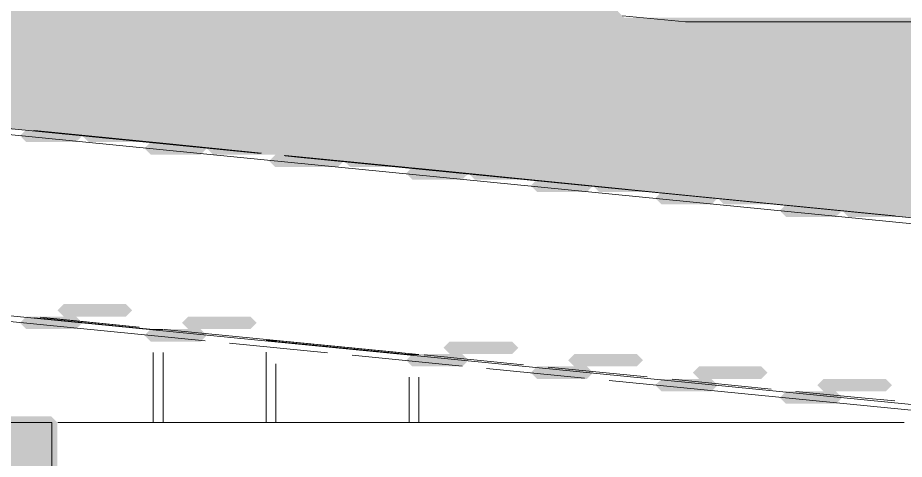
# Model space of a CAD drawing. Header units: millimetres. Extents: x 0 to 84100, y 0 to 59400.
# Drawn here: x 26743 to 27455, y 49362 to 49716 of the extents above; entities that cross this region are included whole.
import ezdxf

# ---------------------------------------------------------------- set-up
doc = ezdxf.new("R2010")
doc.units = ezdxf.units.MM
doc.layers.add('10_見えがかり', color=7, linetype='Continuous', lineweight=13)

msp = doc.modelspace()

# ---------------------------------------------------------------- hatches: boundary and pattern name
at = {"layer": '10_見えがかり', "true_color": 0xbdbdbd}
msp.add_hatch(color=8, dxfattribs=at).paths.add_polyline_path([(21044.92, 50331.57), (21049.92, 50326.57), (21069.92, 50326.57), (21079.92, 50316.57), (21429.92, 50316.57), (21434.92, 50311.57), (21434.92, 50291.57), (21439.92, 50286.57), (21819.92, 50286.57), (21824.92, 50281.57), (21824.92, 50271.57), (21814.92, 50261.57), (21814.92, 50251.57), (21819.92, 50246.57), (22199.92, 50246.57), (22204.92, 50241.57), (22204.92, 50211.57), (22209.92, 50206.57), (22589.92, 50206.57), (22594.92, 50201.57), (22594.92, 50181.57), (22609.92, 50166.57), (22979.92, 50166.57), (22984.92, 50161.57), (22974.92, 50151.57), (22974.92, 50141.57), (22979.92, 50136.57), (23009.92, 50136.57), (23019.92, 50126.57), (23359.92, 50126.57), (23364.92, 50121.57), (23364.92, 50101.57), (23369.92, 50096.57), (23749.92, 50096.57), (23754.92, 50091.57), (23754.92, 50061.57), (23759.92, 50056.57), (24129.92, 50056.57), (24134.92, 50051.57), (24134.92, 50021.57), (24139.92, 50016.57), (24519.92, 50016.57), (24524.92, 50011.57), (24524.92, 49991.57), (24529.92, 49986.57), (24539.92, 49986.57), (24549.92, 49976.57), (24909.92, 49976.57), (24914.92, 49971.57), (24914.92, 49951.57), (24919.92, 49946.57), (24949.92, 49946.57), (24959.92, 49936.57), (25289.92, 49936.57), (25294.92, 49931.57), (25294.92, 49911.57), (25299.92, 49906.57), (25679.92, 49906.57), (25684.92, 49901.57), (25684.92, 49871.57), (25689.92, 49866.57), (26069.92, 49866.57), (26074.92, 49861.57), (26074.92, 49831.57), (26079.92, 49826.57), (26449.92, 49826.57), (26454.92, 49821.57), (26454.92, 49801.57), (26459.92, 49796.57), (26469.92, 49796.57), (26479.92, 49786.57), (26839.92, 49786.57), (26844.92, 49781.57), (26844.92, 49761.57), (26849.92, 49756.57), (26879.92, 49756.57), (26889.92, 49746.57), (27229.92, 49746.57), (27234.92, 49741.57), (27224.92, 49731.57), (27224.92, 49721.57), (27229.92, 49716.57), (27609.92, 49716.57), (27614.92, 49711.57), (27614.92, 49681.57), (27619.92, 49676.57), (27719.92, 49676.57), (27724.92, 49671.57), (27724.92, 49651.57), (27714.92, 49641.57), (27714.92, 49531.57), (27709.92, 49526.57), (27699.92, 49536.57), (27609.92, 49536.57), (27599.92, 49546.57), (27509.92, 49546.57), (27499.92, 49556.57), (27409.92, 49556.57), (27399.92, 49566.57), (27309.92, 49566.57), (27299.92, 49576.57), (27209.92, 49576.57), (27199.92, 49586.57), (27109.92, 49586.57), (27099.92, 49596.57), (27009.92, 49596.57), (26999.92, 49606.57), (26899.92, 49606.57), (26889.92, 49616.57), (26799.92, 49616.57), (26789.92, 49626.57), (26699.92, 49626.57), (26689.92, 49636.57), (26599.92, 49636.57), (26589.92, 49646.57), (26499.92, 49646.57), (26489.92, 49656.57), (26399.92, 49656.57), (26389.92, 49666.57), (26299.92, 49666.57), (26289.92, 49676.57), (26199.92, 49676.57), (26189.92, 49686.57), (26099.92, 49686.57), (26089.92, 49696.57), (25999.92, 49696.57), (25989.92, 49706.57), (25889.92, 49706.57), (25879.92, 49716.57), (25789.92, 49716.57), (25779.92, 49726.57), (25689.92, 49726.57), (25679.92, 49736.57), (25589.92, 49736.57), (25579.92, 49746.57), (25489.92, 49746.57), (25479.92, 49756.57), (25389.92, 49756.57), (25379.92, 49766.57), (25289.92, 49766.57), (25279.92, 49776.57), (25189.92, 49776.57), (25179.92, 49786.57), (25089.92, 49786.57), (25079.92, 49796.57), (24979.92, 49796.57), (24969.92, 49806.57), (24879.92, 49806.57), (24869.92, 49816.57), (24779.92, 49816.57), (24769.92, 49826.57), (24679.92, 49826.57), (24669.92, 49836.57), (24579.92, 49836.57), (24569.92, 49846.57), (24479.92, 49846.57), (24469.92, 49856.57), (24379.92, 49856.57), (24369.92, 49866.57), (24279.92, 49866.57), (24269.92, 49876.57), (24179.92, 49876.57), (24169.92, 49886.57), (24079.92, 49886.57), (24069.92, 49896.57), (23969.92, 49896.57), (23959.92, 49906.57), (23869.92, 49906.57), (23859.92, 49916.57), (23769.92, 49916.57), (23759.92, 49926.57), (23669.92, 49926.57), (23659.92, 49936.57), (23569.92, 49936.57), (23559.92, 49946.57), (23469.92, 49946.57), (23459.92, 49956.57), (23369.92, 49956.57), (23359.92, 49966.57), (23269.92, 49966.57), (23259.92, 49976.57), (23169.92, 49976.57), (23159.92, 49986.57), (23059.92, 49986.57), (23049.92, 49996.57), (22959.92, 49996.57), (22949.92, 50006.57), (22859.92, 50006.57), (22849.92, 50016.57), (22759.92, 50016.57), (22749.92, 50026.57), (22659.92, 50026.57), (22649.92, 50036.57), (22559.92, 50036.57), (22549.92, 50046.57), (22459.92, 50046.57), (22449.92, 50056.57), (22359.92, 50056.57), (22349.92, 50066.57), (22259.92, 50066.57), (22249.92, 50076.57), (22159.92, 50076.57), (22149.92, 50086.57), (22049.92, 50086.57), (22039.92, 50096.57), (21949.92, 50096.57), (21939.92, 50106.57), (21849.92, 50106.57), (21839.92, 50116.57), (21749.92, 50116.57), (21739.92, 50126.57), (21649.92, 50126.57), (21639.92, 50136.57), (21549.92, 50136.57), (21539.92, 50146.57), (21449.92, 50146.57), (21439.92, 50156.57), (21349.92, 50156.57), (21339.92, 50166.57), (21249.92, 50166.57), (21239.92, 50176.57), (21149.92, 50176.57), (21139.92, 50186.57), (21039.92, 50186.57), (21029.92, 50196.57), (20959.92, 50196.57), (20954.92, 50201.57), (20954.92, 50351.57), (20959.92, 50356.57), (21039.92, 50356.57), (21044.92, 50351.57)])
at = {"layer": '10_見えがかり', "true_color": 0xe9dcc4}
for points in [[(26749.92, 49626.57), (26789.92, 49626.57), (26794.92, 49621.57), (26789.92, 49616.57), (26749.92, 49616.57), (26744.92, 49621.57)], [(26849.92, 49616.57), (26889.92, 49616.57), (26894.92, 49611.57), (26889.92, 49606.57), (26849.92, 49606.57), (26844.92, 49611.57)], [(26944.92, 49601.57), (26949.92, 49606.57), (26999.92, 49606.57), (27004.92, 49601.57), (26999.92, 49596.57), (26949.92, 49596.57)], [(27059.92, 49596.57), (27099.92, 49596.57), (27104.92, 49591.57), (27099.92, 49586.57), (27059.92, 49586.57), (27054.92, 49591.57)], [(27154.92, 49581.57), (27159.92, 49586.57), (27199.92, 49586.57), (27204.92, 49581.57), (27199.92, 49576.57), (27159.92, 49576.57)], [(27254.92, 49571.57), (27259.92, 49576.57), (27299.92, 49576.57), (27304.92, 49571.57), (27299.92, 49566.57), (27259.92, 49566.57)], [(27354.92, 49561.57), (27359.92, 49566.57), (27399.92, 49566.57), (27404.92, 49561.57), (27399.92, 49556.57), (27359.92, 49556.57)], [(26774.92, 49481.57), (26779.92, 49486.57), (26829.92, 49486.57), (26834.92, 49481.57), (26829.92, 49476.57), (26779.92, 49476.57)], [(26744.92, 49471.57), (26749.92, 49476.57), (26789.92, 49476.57), (26794.92, 49471.57), (26789.92, 49466.57), (26749.92, 49466.57)], [(26874.92, 49471.57), (26879.92, 49476.57), (26929.92, 49476.57), (26934.92, 49471.57), (26929.92, 49466.57), (26879.92, 49466.57)], [(26849.92, 49466.57), (26889.92, 49466.57), (26894.92, 49461.57), (26889.92, 49456.57), (26849.92, 49456.57), (26844.92, 49461.57)], [(27084.92, 49451.57), (27089.92, 49456.57), (27139.92, 49456.57), (27144.92, 49451.57), (27139.92, 49446.57), (27089.92, 49446.57)], [(27059.92, 49446.57), (27099.92, 49446.57), (27104.92, 49441.57), (27099.92, 49436.57), (27059.92, 49436.57), (27054.92, 49441.57)], [(27184.92, 49441.57), (27189.92, 49446.57), (27239.92, 49446.57), (27244.92, 49441.57), (27239.92, 49436.57), (27189.92, 49436.57)], [(27159.92, 49436.57), (27199.92, 49436.57), (27204.92, 49431.57), (27199.92, 49426.57), (27159.92, 49426.57), (27154.92, 49431.57)], [(27284.92, 49431.57), (27289.92, 49436.57), (27339.92, 49436.57), (27344.92, 49431.57), (27339.92, 49426.57), (27289.92, 49426.57)], [(27259.92, 49426.57), (27299.92, 49426.57), (27304.92, 49421.57), (27299.92, 49416.57), (27259.92, 49416.57), (27254.92, 49421.57)], [(27384.92, 49421.57), (27389.92, 49426.57), (27439.92, 49426.57), (27444.92, 49421.57), (27439.92, 49416.57), (27389.92, 49416.57)], [(27354.92, 49411.57), (27359.92, 49416.57), (27399.92, 49416.57), (27404.92, 49411.57), (27399.92, 49406.57), (27359.92, 49406.57)], [(26774.92, 49391.57), (26774.92, 49341.57), (26774.92, 49331.57), (26769.92, 49326.57), (19289.92, 49326.57), (19284.92, 49331.57), (19284.92, 49391.57), (19289.92, 49396.57), (26769.92, 49396.57)]]:
    msp.add_hatch(color=8, dxfattribs=at).paths.add_polyline_path(points)

# ---------------------------------------------------------------- linework, layer by layer
at = {"layer": '10_見えがかり'}
for points in [[(27228.5, 49718.08), (27279.08, 49713.1)], [(27279.08, 49713.1), (27607.56, 49713.1)], [(26919.11, 49604.62), (26373.99, 49658.58)], [(26937.94, 49607.56), (26422.56, 49658.58)], [(26755.62, 49625.81), (26861.09, 49615.37)], [(26756.65, 49625.81), (26862.12, 49615.37)], [(26861.09, 49615.37), (26937.8, 49607.78)], [(26862.12, 49615.37), (26938.83, 49607.78)], [(27464.22, 49550.66), (26919.11, 49604.62)], [(26956.98, 49605.88), (27072.04, 49594.5)], [(26967.68, 49604.62), (26957.77, 49605.6)], [(26958.01, 49605.88), (27073.07, 49594.5)], [(27512.79, 49550.66), (26967.68, 49604.62)], [(27072.04, 49594.5), (27282.99, 49573.62)], [(27073.07, 49594.5), (27284.02, 49573.62)], [(27282.99, 49573.62), (27493.94, 49552.74)], [(27284.02, 49573.62), (27447.02, 49557.49)], [(27088.35, 49442.73), (26538.18, 49496.69)], [(26893.52, 49457.19), (26706.86, 49475.49)], [(26851.83, 49466.33), (26756.23, 49475.7)], [(26761.13, 49476), (26840.69, 49468.2)], [(26840.62, 49468.2), (26764.14, 49475.7)], [(26851.83, 49466.33), (26859.74, 49466.33)], [(26860.58, 49466.25), (27049.52, 49447.71)], [(26991.77, 49447.55), (26913.17, 49455.26)], [(27057.18, 49446.19), (26942.46, 49457.44)], [(26942.46, 49457.44), (26950.37, 49457.44)], [(27065.09, 49446.19), (26950.37, 49457.44)], [(26851.83, 49447.64), (26851.83, 49391.57)], [(26859.74, 49447.64), (26859.74, 49391.57)], [(26942.46, 49448.03), (26942.46, 49391.57)], [(27057.18, 49446.19), (27065.09, 49446.19)], [(27040.89, 49442.73), (27011.42, 49445.62)], [(27099.84, 49436.93), (27040.89, 49442.73)], [(27069.41, 49445.76), (27148.97, 49437.96)], [(27599.2, 49392.45), (27088.35, 49442.73)], [(26950.37, 49391.57), (26950.37, 49438.62)], [(27198.08, 49427.26), (27119.48, 49435)], [(27168.86, 49436.01), (27248.42, 49428.21)], [(27057.18, 49427.98), (27057.18, 49391.57)], [(27065.09, 49427.98), (27065.09, 49391.57)], [(27591.05, 49388.58), (27217.73, 49425.33)], [(27268.31, 49426.26), (27347.87, 49418.45)], [(27367.76, 49416.5), (27417.48, 49411.63)], [(27417.48, 49411.63), (27447.06, 49409.03)], [(26714.51, 49391.57), (26770.54, 49391.57)], [(26760.55, 49391.57), (26770.54, 49391.57)], [(26770.54, 49331.57), (26770.54, 49391.57)], [(26775.19, 49391.57), (27454.56, 49391.57)], [(26775.35, 49391.57), (26851.83, 49391.57)], [(26783.26, 49391.57), (26859.74, 49391.57)], [(26851.83, 49391.57), (26859.74, 49391.57)], [(26942.46, 49391.57), (26950.37, 49391.57)], [(26942.46, 49391.57), (27057.18, 49391.57)], [(26950.37, 49391.57), (27065.09, 49391.57)], [(27057.18, 49391.57), (27065.09, 49391.57)]]:
    msp.add_lwpolyline(points, dxfattribs=at)

doc.saveas('drawing.dxf')
